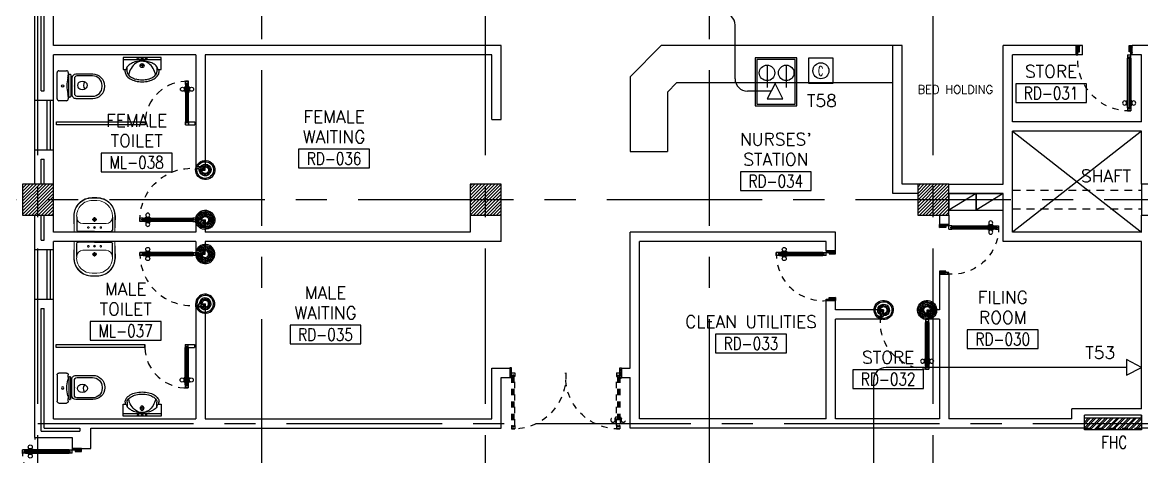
# Model space of a CAD drawing. Extents: x -1.4 to 90.6, y -12.3 to 78.9.
# Drawn here: x 9.9 to 27.9, y 46.93 to 53.9 of the extents above; entities that cross this region are included whole.
import ezdxf
from ezdxf.enums import TextEntityAlignment as Align

# ---------------------------------------------------------------- set-up
doc = ezdxf.new("R2010")
doc.units = 0
doc.header["$MEASUREMENT"] = 0
for name, pattern in [('CENTERX2', [4, 2.5, -0.5, 0.5, -0.5]), ('DASHED', [0.75, 0.5, -0.25]), ('HIDDEN', [0.375, 0.25, -0.125]), ('HIDDEN2', [0.1875, 0.125, -0.0625])]:
    doc.linetypes.add(name, pattern=pattern)
doc.layers.get('0').update_dxf_attribs({"color": 11, "linetype": 'CONTINUOUS'})
for name, color, linetype in [('AXES', 11, 'CENTERX2'), ('COL', 11, 'CONTINUOUS'), ('COUNTER', 11, 'CONTINUOUS'), ('DOOR', 11, 'CONTINUOUS'), ('E-CO', 6, 'CONTINUOUS'), ('E-PANELBX', 11, 'CONTINUOUS'), ('E-SOCKETS', 4, 'CONTINUOUS'), ('E-TEL', 4, 'CONTINUOUS'), ('E-TEXT', 2, 'CONTINUOUS'), ('E-WIRE', 4, 'CONTINUOUS'), ('FHC', 11, 'CONTINUOUS'), ('FIX', 11, 'CONTINUOUS'), ('HAT', 11, 'CONTINUOUS'), ('HIDDEN', 11, 'HIDDEN2'), ('INSUL', 11, 'CONTINUOUS'), ('Locker', 11, 'CONTINUOUS'), ('PART', 11, 'CONTINUOUS'), ('RM-BOX', 11, 'CONTINUOUS'), ('RM-NAME', 11, 'CONTINUOUS'), ('RM-NO', 11, 'CONTINUOUS'), ('SHAFT', 11, 'CONTINUOUS'), ('STR', 11, 'CONTINUOUS'), ('SUNI-FUR', 11, 'CONTINUOUS'), ('WALL', 11, 'CONTINUOUS'), ('WIN', 11, 'CONTINUOUS')]:
    doc.layers.add(name, color=color, linetype=linetype)
doc.styles.add('ROMANC', font='romanc', dxfattribs={"height": 0.1})
doc.styles.add('ROMANS', font='ROMANS.shx', dxfattribs={"width": 0.6})
doc.styles.get("Standard").update_dxf_attribs({"font": 'TXT.shx'})

# ---------------------------------------------------------------- blocks, each defined once
blk = doc.blocks.new('A$C7E3856AC')
at = {"layer": 'DOOR', "color": 0, "linetype": 'HIDDEN', "ltscale": 0.3}
for p, q in [((131, 800), (81, 800)), ((81, 750), (81, 800)), ((131, 800), (131, 750)), ((1581, 800), (1581, 750)), ((1631, 800), (1581, 800)), ((1631, 750), (1631, 800)), ((98, 750), (81, 750)), ((114, 770), (98, 770)), ((98, 770), (98, 750)), ((114, 750), (114, 770)), ((131, 750), (114, 750)), ((1581, 750), (1598, 750)), ((1598, 770), (1614, 770)), ((1598, 750), (1598, 770)), ((1614, 770), (1614, 750)), ((1614, 750), (1631, 750)), ((74, 160), (65, 160)), ((65, 95), (65, 160)), ((81, 173), (74, 173)), ((74, 173), (74, 83)), ((74, 95), (74, 160)), ((131, 173), (138, 173)), ((138, 173), (138, 83)), ((138, 160), (147, 160)), ((138, 95), (138, 160)), ((147, 95), (147, 160)), ((74, 95), (65, 95)), ((81, 83), (74, 83)), ((81, 50), (98, 50)), ((81, 50), (81, 0)), ((81, 0), (131, 0)), ((131, 0), (81, 0)), ((98, 50), (98, 30)), ((98, 30), (114, 30)), ((114, 50), (131, 50)), ((114, 50), (114, 30)), ((131, 83), (138, 83)), ((131, 50), (131, 0)), ((138, 95), (147, 95)), ((1598, 50), (1581, 50)), ((1581, 50), (1581, 0)), ((1631, 0), (1581, 0)), ((1581, 0), (1631, 0)), ((1598, 50), (1598, 30)), ((1614, 30), (1598, 30)), ((1631, 50), (1614, 50)), ((1614, 50), (1614, 30)), ((1631, 50), (1631, 0))]:
    blk.add_line(p, q, dxfattribs=at)
at = {"layer": 'DOOR', "linetype": 'HIDDEN', "ltscale": 0.3}
for p, q in [((81, 750), (81, 50)), ((98, 750), (98, 50)), ((114, 750), (114, 50)), ((131, 50), (131, 750)), ((1581, 50), (1581, 750)), ((1598, 750), (1598, 50)), ((1614, 750), (1614, 50)), ((1631, 750), (1631, 50))]:
    blk.add_line(p, q, dxfattribs=at)
at = {"layer": 'DOOR', "color": 0, "linetype": 'HIDDEN', "ltscale": 0.3}
for centre in [(32, 128), (179, 128)]:
    blk.add_circle(centre, 32.4, dxfattribs=at)
at = {"layer": 'DOOR', "linetype": 'HIDDEN', "ltscale": 0.3}
for centre, start, end in [((106, 752), 268.0938, 3.7249), ((1606, 752), 176.2751, 271.9062)]:
    blk.add_arc(centre, 752, start, end, dxfattribs=at)
blk = doc.blocks.new('A$C5C1537D1')
at = {"layer": 'DOOR', "color": 0, "linetype": 'ByBlock'}
for p, q in [((25, 900), (25, 950)), ((75, 950), (25, 950)), ((25, 950), (75, 950)), ((25, 900), (42, 900)), ((42, 900), (42, 920)), ((42, 920), (58, 920)), ((58, 900), (58, 920)), ((58, 900), (75, 900)), ((75, 900), (75, 950)), ((1525, 900), (1525, 950)), ((1525, 950), (1575, 950)), ((1575, 950), (1525, 950)), ((1542, 900), (1525, 900)), ((1542, 900), (1542, 920)), ((1558, 920), (1542, 920)), ((1558, 900), (1558, 920)), ((1575, 900), (1558, 900)), ((1575, 900), (1575, 950)), ((1509, 855), (1509, 790)), ((1518, 855), (1509, 855)), ((1518, 790), (1509, 790)), ((1518, 778), (1518, 868)), ((1525, 868), (1518, 868)), ((1518, 855), (1518, 790)), ((1525, 778), (1518, 778)), ((1575, 868), (1582, 868)), ((1575, 778), (1582, 778)), ((1582, 778), (1582, 868)), ((1582, 855), (1582, 790)), ((1582, 855), (1591, 855)), ((1582, 790), (1591, 790)), ((1591, 855), (1591, 790)), ((25, 200), (25, 150)), ((42, 200), (25, 200)), ((42, 180), (42, 200)), ((58, 180), (42, 180)), ((58, 200), (58, 180)), ((75, 200), (58, 200)), ((75, 150), (75, 200)), ((1525, 150), (1525, 200)), ((1525, 200), (1542, 200)), ((1542, 200), (1542, 180)), ((1542, 180), (1558, 180)), ((1558, 180), (1558, 200)), ((1558, 200), (1575, 200)), ((1575, 200), (1575, 150)), ((0, 150), (25, 150)), ((0, 0), (0, 150)), ((50, 0), (0, 0)), ((25, 150), (25, 100)), ((75, 150), (25, 150)), ((25, 100), (50, 100)), ((50, 100), (50, 0)), ((1525, 150), (1575, 150)), ((1575, 100), (1550, 100)), ((1550, 100), (1550, 0)), ((1550, 0), (1600, 0)), ((1575, 150), (1575, 100)), ((1600, 150), (1575, 150)), ((1600, 0), (1600, 150))]:
    blk.add_line(p, q, dxfattribs=at)
at = {"layer": 'DOOR', "linetype": 'ByBlock'}
for p, q in [((25, 200), (25, 900)), ((42, 200), (42, 900)), ((58, 200), (58, 900)), ((75, 900), (75, 200)), ((1525, 900), (1525, 200)), ((1542, 200), (1542, 900)), ((1558, 200), (1558, 900)), ((1575, 200), (1575, 900))]:
    blk.add_line(p, q, dxfattribs=at)
at = {"layer": 'DOOR', "color": 9, "linetype": 'ByBlock'}
for p, q in [((50, 0), (0, 114)), ((50, 0), (0, 40)), ((50, 0), (37, 100)), ((1550, 0), (1600, 114)), ((1550, 0), (1563, 100)), ((1550, 0), (1600, 40))]:
    blk.add_line(p, q, dxfattribs=at)
at = {"layer": 'DOOR', "color": 0, "linetype": 'ByBlock'}
for centre in [(1476, 823), (1624, 823)]:
    blk.add_circle(centre, 32.4, dxfattribs=at)
at = {"layer": 'DOOR', "linetype": 'HIDDEN', "ltscale": 0.5}
for centre, start, end in [((50, 199), 356.2751, 91.9062), ((1550, 199), 88.0938, 183.7249)]:
    blk.add_arc(centre, 752, start, end, dxfattribs=at)
at = {"layer": 'DOOR', "color": 9, "linetype": 'ByBlock'}
for centre, radius, start, end in [((50, 0), 154, 103.7142, 108.8947), ((50, 0), 134, 100.72, 111.8402), ((50, 0), 114, 102.6226, 115.9162), ((50, 0), 94.4, 90, 121.9818), ((50, 0), 74.4, 90, 132.2236), ((50, 0), 54.4, 90, 156.7926), ((50, 0), 34.4, 90, 180), ((50, 0), 14.4, 90, 180), ((1550, 0), 94.4, 58.0182, 90), ((1550, 0), 74.4, 47.7764, 90), ((1550, 0), 54.4, 23.2074, 90), ((1550, 0), 34.4, 0, 90), ((1550, 0), 14.4, 0, 90), ((1550, 0), 134, 68.1598, 79.28), ((1550, 0), 114, 64.0838, 77.3774), ((1550, 0), 154, 71.1053, 76.2858)]:
    blk.add_arc(centre, radius, start, end, dxfattribs=at)
at = {"layer": 'WALL', "linetype": 'ByBlock'}
for p, q in [((0, 150), (0, 0)), ((1600, 150), (1600, 0))]:
    blk.add_line(p, q, dxfattribs=at)
blk = doc.blocks.new('*X107')
at = {"color": 0}
for p, q in [((24139, 55110), (24630, 55601)), ((24139, 55164), (24577, 55601)), ((24139, 55217), (24524, 55601)), ((24139, 55270), (24471, 55601)), ((24139, 55323), (24418, 55601)), ((24139, 55376), (24365, 55601)), ((24139, 55429), (24312, 55601)), ((24139, 55482), (24258, 55601)), ((24139, 55535), (24205, 55601)), ((24139, 55588), (24152, 55601)), ((24183, 55101), (24639, 55557)), ((24236, 55101), (24639, 55504)), ((24289, 55101), (24639, 55451)), ((24342, 55101), (24639, 55398)), ((24395, 55101), (24639, 55345)), ((24448, 55101), (24639, 55292)), ((24501, 55101), (24639, 55239)), ((24554, 55101), (24639, 55186)), ((24607, 55101), (24639, 55133))]:
    blk.add_line(p, q, dxfattribs=at)
blk = doc.blocks.new('COL50')
at = {"layer": 'COL'}
blk.add_lwpolyline([(-250, 250), (-250, -250), (250, -250), (250, 250)], close=True, dxfattribs=at)
blk = doc.blocks.new('*X106')
at = {"color": 0}
for p, q in [((31339, 55151), (31789, 55601)), ((31339, 55204), (31736, 55601)), ((31339, 55257), (31683, 55601)), ((31339, 55310), (31630, 55601)), ((31339, 55363), (31577, 55601)), ((31339, 55416), (31524, 55601)), ((31339, 55469), (31471, 55601)), ((31339, 55522), (31418, 55601)), ((31339, 55575), (31365, 55601)), ((31342, 55101), (31839, 55598)), ((31395, 55101), (31839, 55545)), ((31448, 55101), (31839, 55492)), ((31501, 55101), (31839, 55439)), ((31554, 55101), (31839, 55386)), ((31607, 55101), (31839, 55333)), ((31660, 55101), (31839, 55280)), ((31713, 55101), (31839, 55227)), ((31766, 55101), (31839, 55174)), ((31820, 55101), (31839, 55121))]:
    blk.add_line(p, q, dxfattribs=at)
blk = doc.blocks.new('RM1')
at = {"layer": 'RM-BOX'}
blk.add_lwpolyline([(570, -200), (-570, -200), (-570, -500), (570, -500)], close=True, dxfattribs=at)
at = {"layer": 'RM-NAME', "style": 'ROMANS'}
for tag, p in [('ROOMNAME1', (0, 324)), ('ROOMNAME2', (0, 0))]:
    blk.add_attdef(tag, text='', height=200, dxfattribs=at).set_placement(p, align=Align.MIDDLE)
at = {"layer": 'RM-NO', "style": 'ROMANS', "width": 0.8}
blk.add_attdef('ROOMNO', text='', height=200, dxfattribs=at).set_placement((0, -350), align=Align.MIDDLE)
blk = doc.blocks.new('*X132')
at = {"color": 0}
for p, q in [((39290, 55942), (39763, 56416)), ((39290, 55995), (39710, 56416)), ((39290, 56048), (39657, 56416)), ((39290, 56101), (39604, 56416)), ((39290, 56154), (39551, 56416)), ((39290, 56207), (39498, 56416)), ((39290, 56260), (39445, 56416)), ((39290, 56313), (39392, 56416)), ((39290, 56366), (39339, 56416)), ((39316, 55916), (39790, 56389)), ((39369, 55916), (39790, 56336)), ((39422, 55916), (39790, 56283)), ((39475, 55916), (39790, 56230)), ((39528, 55916), (39790, 56177)), ((39581, 55916), (39790, 56124)), ((39634, 55916), (39790, 56071)), ((39687, 55916), (39790, 56018)), ((39741, 55916), (39790, 55965))]:
    blk.add_line(p, q, dxfattribs=at)
blk = doc.blocks.new('DOOR90')
at = {"layer": 'DOOR', "color": 7, "linetype": 'ByBlock'}
for p, q in [((-150, 0), (0, 0)), ((-150, 0), (-150, -25)), ((0, -50), (-114, 0)), ((0, -50), (-40, 0)), ((0, -50), (0, 0)), ((-1000, -25), (-1050, -25)), ((-1050, -75), (-1050, -25)), ((-1050, -25), (-1050, -75)), ((-1000, -75), (-1050, -75)), ((-1000, -42), (-1020, -42)), ((-1020, -42), (-1020, -58)), ((-1000, -58), (-1020, -58)), ((-1000, -25), (-1000, -42)), ((-1000, -58), (-1000, -75)), ((-878, -18), (-968, -18)), ((-968, -25), (-968, -18)), ((-968, -75), (-968, -82)), ((-878, -82), (-968, -82)), ((-955, -9), (-890, -9)), ((-955, -18), (-955, -9)), ((-955, -18), (-890, -18)), ((-955, -82), (-890, -82)), ((-955, -82), (-955, -91)), ((-955, -91), (-890, -91)), ((-890, -18), (-890, -9)), ((-890, -82), (-890, -91)), ((-878, -25), (-878, -18)), ((-878, -75), (-878, -82)), ((-200, -25), (-150, -25)), ((-200, -42), (-200, -25)), ((-180, -42), (-200, -42)), ((-200, -58), (-180, -58)), ((-200, -75), (-200, -58)), ((-150, -75), (-200, -75)), ((-180, -58), (-180, -42)), ((-150, -25), (-100, -25)), ((-150, -75), (-150, -25)), ((-100, -25), (-100, -50)), ((0, -50), (-100, -37)), ((-100, -50), (0, -50)), ((-150, -875), (-100, -875)), ((-150, -900), (-150, -875)), ((0, -850), (-114, -900)), ((-100, -875), (-100, -850)), ((0, -850), (-100, -863)), ((-100, -850), (0, -850)), ((0, -850), (-40, -900)), ((0, -850), (0, -900)), ((-150, -900), (0, -900)), ((0, -900), (-150, -900))]:
    blk.add_line(p, q, dxfattribs=at)
at = {"layer": 'DOOR', "linetype": 'ByBlock'}
for p, q in [((-200, -25), (-1000, -25)), ((-200, -42), (-1000, -42)), ((-200, -58), (-1000, -58)), ((-1000, -75), (-200, -75))]:
    blk.add_line(p, q, dxfattribs=at)
at = {"layer": 'DOOR', "color": 7, "linetype": 'ByBlock'}
for centre in [(-923, 24), (-923, -124)]:
    blk.add_circle(centre, 32.4, dxfattribs=at)
for centre, radius, start, end in [((0, -50), 154, 161.1053, 166.2858), ((0, -50), 94.4, 148.0182, 180), ((0, -50), 134, 158.1598, 169.28), ((0, -50), 114, 154.0838, 167.3774), ((0, -50), 74.4, 137.7764, 180), ((0, -50), 54.4, 113.2074, 180), ((0, -50), 34.4, 90, 180), ((0, -50), 14.4, 90, 180), ((0, -850), 154, 193.7142, 198.8947), ((0, -850), 134, 190.72, 201.8402), ((0, -850), 94.4, 180, 211.9818), ((0, -850), 74.4, 180, 222.2236), ((0, -850), 54.4, 180, 246.7926), ((0, -850), 34.4, 180, 270), ((0, -850), 14.4, 180, 270)]:
    blk.add_arc(centre, radius, start, end, dxfattribs=at)
at = {"layer": 'DOOR', "linetype": 'HIDDEN', "ltscale": 0.5}
blk.add_arc((-222, -50), 828, 178.2701, 275.003, dxfattribs=at)
blk = doc.blocks.new('A$C09EF76E8')
at = {"layer": 'DOOR', "color": 0, "linetype": 'ByBlock'}
for p, q in [((777, 950), (727, 950)), ((727, 950), (777, 950)), ((727, 900), (727, 950)), ((760, 920), (744, 920)), ((744, 900), (744, 920)), ((760, 900), (760, 920)), ((777, 900), (777, 950)), ((719, 855), (710, 855)), ((710, 855), (710, 790)), ((719, 790), (710, 790)), ((727, 868), (719, 868)), ((719, 778), (719, 868)), ((719, 855), (719, 790)), ((727, 778), (719, 778)), ((744, 900), (727, 900)), ((777, 900), (760, 900)), ((777, 868), (784, 868)), ((777, 778), (784, 778)), ((784, 778), (784, 868)), ((784, 855), (793, 855)), ((784, 855), (784, 790)), ((784, 790), (793, 790)), ((793, 855), (793, 790)), ((727, 150), (727, 200)), ((727, 200), (744, 200)), ((744, 200), (744, 180)), ((760, 180), (760, 200)), ((760, 200), (777, 200)), ((777, 200), (777, 150)), ((2, 0), (2, 150)), ((2, 150), (27, 150)), ((2, 150), (2, 0)), ((27, 150), (27, 100)), ((27, 100), (52, 100)), ((52, 100), (52, 0)), ((727, 150), (777, 150)), ((744, 180), (760, 180)), ((777, 100), (752, 100)), ((752, 100), (752, 0)), ((777, 150), (777, 100)), ((802, 150), (777, 150)), ((802, 150), (802, 0)), ((52, 0), (2, 0)), ((752, 0), (802, 0))]:
    blk.add_line(p, q, dxfattribs=at)
at = {"layer": 'DOOR', "linetype": 'ByBlock'}
for p, q in [((727, 900), (727, 200)), ((744, 200), (744, 900)), ((760, 200), (760, 900)), ((777, 200), (777, 900)), ((802, 0), (802, 150))]:
    blk.add_line(p, q, dxfattribs=at)
at = {"layer": 'DOOR', "color": 9, "linetype": 'ByBlock'}
for p, q in [((52, 0), (2, 114)), ((52, 0), (2, 40)), ((52, 0), (38, 100)), ((752, 0), (802, 114)), ((752, 0), (765, 100)), ((752, 0), (802, 40))]:
    blk.add_line(p, q, dxfattribs=at)
at = {"layer": 'DOOR', "color": 0, "linetype": 'ByBlock'}
for centre in [(678, 823), (825, 823)]:
    blk.add_circle(centre, 32.4, dxfattribs=at)
at = {"layer": 'DOOR', "linetype": 'HIDDEN', "ltscale": 0.5}
blk.add_arc((752, 199), 752, 88.0938, 183.7249, dxfattribs=at)
at = {"layer": 'DOOR', "color": 9, "linetype": 'ByBlock'}
for centre, radius, start, end in [((52, 0), 154, 103.7142, 108.8947), ((52, 0), 134, 100.72, 111.8402), ((52, 0), 94.4, 90, 121.9818), ((52, 0), 74.4, 90, 132.2236), ((52, 0), 54.4, 90, 156.7926), ((52, 0), 34.4, 90, 180), ((52, 0), 14.4, 90, 180), ((752, 0), 94.4, 58.0182, 90), ((752, 0), 74.4, 47.7764, 90), ((752, 0), 54.4, 23.2074, 90), ((752, 0), 34.4, 0, 90), ((752, 0), 14.4, 0, 90), ((752, 0), 134, 68.1598, 79.28), ((752, 0), 114, 64.0838, 77.3774), ((752, 0), 154, 71.1053, 76.2858)]:
    blk.add_arc(centre, radius, start, end, dxfattribs=at)
blk = doc.blocks.new('2')
at = {"layer": 'SUNI-FUR', "linetype": 'Continuous'}
for p, q in [((0.016, 0.724), (-0.003, 0.724)), ((0.014, 0.765), (0.004, 0.765)), ((-0.185, 0.576), (-0.185, 0.3)), ((-0.159, 0.57), (-0.159, 0.32)), ((0.168, 0.32), (0.168, 0.57)), ((0.203, 0.3), (0.203, 0.576)), ((-0.065, 0.438), (-0.07, 0.406)), ((-0.07, 0.406), (-0.065, 0.375)), ((-0.005, 0.487), (-0.029, 0.481)), ((0.019, 0.481), (-0.005, 0.487)), ((0.06, 0.406), (0.055, 0.438)), ((0.057, 0.377), (0.06, 0.406)), ((-0.186, 0.199), (-0.186, 0.208)), ((-0.176, 0.218), (0.172, 0.218)), ((0.172, 0.189), (-0.176, 0.189)), ((-0.122, 0.237), (0.009, 0.237)), ((-0.113, 0.279), (0.008, 0.279)), ((-0.029, 0.331), (-0.005, 0.326)), ((-0.005, 0.326), (0.019, 0.331)), ((0.001, 0.279), (0.123, 0.279)), ((0.008, 0.279), (0.001, 0.279)), ((0.009, 0.237), (0.14, 0.237)), ((0.182, 0.208), (0.182, 0.199)), ((-0.241, 0.03), (-0.241, 0.15)), ((-0.211, 0.18), (-0.17, 0.18)), ((0.211, 0), (-0.211, 0)), ((0.174, 0.18), (0.211, 0.18)), ((0.174, 0.18), (0.174, 0.18)), ((0.241, 0.15), (0.241, 0.03))]:
    blk.add_line(p, q, dxfattribs=at)
blk.add_circle((0.002, 0.087), 0.0184, dxfattribs=at)
for centre, radius, start, end in [((0.004, 0.576), 0.189, 90, 180), ((-0.005, 0.57), 0.154, 90, 180), ((0.014, 0.576), 0.189, 0, 90), ((0.014, 0.57), 0.154, 0, 90), ((0.013, 0.412), 0.082, 141.0758, 161.504), ((0.013, 0.401), 0.082, 198.496, 218.9242), ((-0.007, 0.537), 0.112, 239.4234, 302.9162), ((0.002, 0.421), 0.0682, 117.1532, 141.0758), ((-0.012, 0.421), 0.0682, 38.9242, 62.8468), ((-0.023, 0.412), 0.082, 18.496, 38.9242), ((-0.029, 0.406), 0.0901, 321.0758, 341.504), ((-0.176, 0.208), 0.01, 90, 180), ((-0.176, 0.199), 0.01, 180, 270), ((-0.122, 0.3), 0.063, 180, 270), ((-0.116, 0.322), 0.0432, 183.5129, 273.5129), ((0.002, 0.392), 0.0682, 218.9242, 242.8468), ((-0.012, 0.392), 0.0682, 297.1532, 321.0758), ((0.125, 0.322), 0.0432, 266.4871, 356.4871), ((0.14, 0.3), 0.063, 270, 0), ((0.172, 0.208), 0.01, 0, 90), ((0.172, 0.199), 0.01, 270, 0), ((-0.211, 0.15), 0.03, 90, 180), ((-0.211, 0.03), 0.03, 180, 270), ((-0.201, -0.252), 0.433, 79.7535, 85.8109), ((0.075, 1.126), 0.973, 258.1938, 265.7347), ((-0.07, 1.126), 0.973, 274.2653, 281.8062), ((0.206, -0.252), 0.433, 94.1891, 100.2465), ((0.211, 0.15), 0.03, 0, 90), ((0.211, 0.03), 0.03, 270, 0)]:
    blk.add_arc(centre, radius, start, end, dxfattribs=at)
blk = doc.blocks.new('3')
at = {"layer": 'SUNI-FUR', "linetype": 'Continuous'}
for p, q in [((-0.304, 0), (-0.304, -0.192)), ((0.304, 0), (-0.304, 0)), ((0.304, -0.192), (0.304, 0)), ((0.304, -0.039), (-0.304, -0.039)), ((-0.254, -0.192), (-0.239, -0.15)), ((-0.239, -0.228), (-0.239, -0.15)), ((0.032, -0.13), (-0.032, -0.13)), ((0.016, -0.021), (-0.015, -0.021)), ((0, -0.005), (0, -0.037)), ((0, -0.098), (0, -0.162)), ((0.239, -0.15), (0.254, -0.192)), ((0.239, -0.15), (0.239, -0.228)), ((-0.304, -0.192), (-0.254, -0.192)), ((-0.271, -0.228), (-0.271, -0.192)), ((0.254, -0.192), (0.304, -0.192)), ((0.271, -0.192), (0.271, -0.228))]:
    blk.add_line(p, q, dxfattribs=at)
for centre, radius in [((-0.065, -0.021), 0.0124), ((0, -0.13), 0.0325), ((0, -0.021), 0.0155), ((0.065, -0.021), 0.0124)]:
    blk.add_circle(centre, radius, dxfattribs=at)
for centre, radius, start, end in [((-0.085, -0.267), 0.193, 117.0377, 142.6695), ((0.104, -0.343), 0.328, 144.0392, 163.2739), ((-0.028, -0.365), 0.307, 103.0865, 118.1878), ((0.054, -0.312), 0.27, 118.7422, 143.0578), ((-0.008, -0.528), 0.47, 89.0532, 100.9895), ((-0.012, -0.189), 0.13, 84.8536, 119.4454), ((0, -0.527), 0.469, 78.0637, 90), ((0.003, -0.228), 0.168, 61.4441, 91.1678), ((-0.04, -0.297), 0.25, 35.9608, 60.2764), ((0.034, -0.367), 0.306, 62.9623, 78.0637), ((-0.104, -0.343), 0.328, 16.7261, 35.9608), ((0.085, -0.267), 0.193, 37.3305, 62.9623), ((-0.191, -0.235), 0.0807, 174.5539, 214.673), ((-0.083, -0.16), 0.212, 214.673, 239.0867), ((-0.187, -0.234), 0.0525, 173.0893, 213.2084), ((-0.083, -0.16), 0.18, 214.673, 239.0867), ((0.204, -0.373), 0.433, 163.2739, 167.375), ((-0.035, -0.081), 0.305, 239.0867, 256.0699), ((-0.035, -0.081), 0.272, 239.0867, 256.0699), ((0, 0.062), 0.419, 256.0699, 270), ((0, 0.062), 0.419, 270, 283.9301), ((0.035, -0.081), 0.272, 283.9301, 300.9133), ((0.035, -0.081), 0.305, 283.9301, 300.9133), ((0.089, -0.171), 0.167, 300.9133, 325.327), ((0.089, -0.171), 0.2, 300.9133, 325.327), ((-0.204, -0.373), 0.433, 12.7359, 16.7261), ((0.171, -0.228), 0.068, 325.327, 0), ((0.171, -0.228), 0.101, 325.327, 0), ((0, 0.062), 0.452, 256.0699, 270), ((0, 0.062), 0.452, 270, 283.9301)]:
    blk.add_arc(centre, radius, start, end, dxfattribs=at)
blk = doc.blocks.new('LAV-003')
at = {"layer": 'FIX', "linetype": 'ByBlock'}
blk.add_line((-328, -25), (328, -25), dxfattribs=at)
at = {"layer": 'FIX', "linetype": 'Continuous', "lineweight": 20}
for p, q in [((-328, -285), (-328, -25)), ((0, -165), (-187, -165)), ((0, -165), (187, -165)), ((328, -285), (328, -25)), ((-288, -285), (-288, -265)), ((287, -285), (287, -265)), ((0, -535), (-38, -535)), ((0, -535), (38, -535)), ((0, -575), (-38, -575)), ((0, -575), (38, -575))]:
    blk.add_line(p, q, dxfattribs=at)
at = {"layer": 'FIX', "linetype": 'ByBlock', "ltscale": 0.3}
for p, q in [((-288, -265), (-288, -60)), ((0, -35), (-262, -35)), ((0, -35), (262, -35)), ((287, -265), (287, -60))]:
    blk.add_line(p, q, dxfattribs=at)
at = {"layer": 'FIX', "lineweight": 20}
for p, q in [((-16, -101), (15, -101)), ((0, -85), (0, -116))]:
    blk.add_line(p, q, dxfattribs=at)
at = {"layer": 'FIX', "linetype": 'DASHED', "lineweight": 20, "ltscale": 0.04}
for p, q in [((-36, -230), (37, -230)), ((0, -194), (0, -266))]:
    blk.add_line(p, q, dxfattribs=at)
at = {"layer": 'FIX', "linetype": 'Continuous', "lineweight": 20}
blk.add_lwpolyline([(295, -25), (0, -25), (-328, -25), (-334, -285, 0.414214), (-38, -582), (0, -582), (38, -582, 0.414214), (334, -285), (328, -25), (0, -25)], format="xyb", dxfattribs=at)
at = {"layer": 'FIX', "linetype": 'HIDDEN', "lineweight": 20, "ltscale": 0.05}
for centre in [(-100, -101), (100, -101)]:
    blk.add_circle(centre, 12.4, dxfattribs=at)
at = {"layer": 'FIX', "lineweight": 20}
for centre, radius in [((0, -101), 15.5), ((0, -230), 29.5), ((0, -230), 22.5)]:
    blk.add_circle(centre, radius, dxfattribs=at)
at = {"layer": 'FIX', "linetype": 'ByBlock', "ltscale": 0.3}
for centre, start, end in [((-262, -60), 90, 180), ((262, -60), 0, 90)]:
    blk.add_arc(centre, 25, start, end, dxfattribs=at)
at = {"layer": 'FIX', "linetype": 'Continuous', "lineweight": 20}
for centre, radius, start, end in [((-187, -265), 100, 90, 180), ((187, -265), 100, 0, 90), ((-38, -285), 290, 180, 270), ((-38, -285), 250, 180, 270), ((38, -285), 290, 270, 0), ((38, -285), 250, 270, 0)]:
    blk.add_arc(centre, radius, start, end, dxfattribs=at)

msp = doc.modelspace()

# ---------------------------------------------------------------- hatches: boundary and pattern name
at = {"layer": 'FHC', "linetype": 'ByBlock', "ltscale": 0.3}
h = msp.add_hatch(dxfattribs=at)
h.set_pattern_fill('ANSI32', color=11, scale=175, style=0)
h.set_pattern_definition([(44.999998, (-205.21475, 16.305526), (-0.046403885, 0.046403882), []), (44.999998, (-205.18381, 16.305526), (-0.046403885, 0.046403882), [])])
h.paths.add_polyline_path([(27.9014, 47.3565), (27.9014, 47.5465), (26.9814, 47.5465), (26.9814, 47.3565)])
h.paths.add_polyline_path([(26.7688, 46.9354), (26.7688, 47.3562), (27.0313, 47.3562), (27.0313, 46.9354)], flags=9)

# ---------------------------------------------------------------- linework, layer by layer
at = {"layer": 'AXES'}
for p, q in [((10.1514, -0.2278), (10.1514, 78.2497)), ((17.3514, -0.2278), (17.3514, 78.2497)), ((24.5514, -0.2278), (24.5514, 78.2497)), ((13.7514, 6.6365), (13.7514, 65.4565)), ((20.9514, 6.6365), (20.9514, 65.4565)), ((-0.7, 51.0565), (68.3914, 51.0565)), ((10.1514, 47.4565), (68.3914, 47.4565))]:
    msp.add_line(p, q, dxfattribs=at)
at = {"layer": 'COUNTER'}
for p, q in [((20.1754, 53.5315), (19.6754, 53.0315)), ((23.9014, 53.5315), (20.1754, 53.5315)), ((19.6754, 53.0315), (19.6754, 51.8315)), ((20.4239, 52.9315), (20.2754, 52.783)), ((23.9014, 52.9315), (20.4239, 52.9315)), ((20.2754, 52.783), (20.2754, 51.8315)), ((19.6754, 51.8315), (20.2754, 51.8315))]:
    msp.add_line(p, q, dxfattribs=at)
at = {"layer": 'DOOR', "linetype": 'ByBlock'}
for p, q in [((12.5242, 52.9074), (12.5242, 52.9574)), ((12.5242, 52.9574), (12.5742, 52.9574)), ((12.5742, 52.9574), (12.5242, 52.9574)), ((12.5412, 52.9074), (12.5412, 52.9274)), ((12.5572, 52.9274), (12.5412, 52.9274)), ((12.5572, 52.9074), (12.5572, 52.9274)), ((12.5742, 52.9074), (12.5742, 52.9574)), ((12.508, 52.8624), (12.508, 52.7976)), ((12.517, 52.8624), (12.508, 52.8624)), ((12.517, 52.7976), (12.508, 52.7976)), ((12.517, 52.785), (12.517, 52.875)), ((12.5242, 52.875), (12.517, 52.875)), ((12.517, 52.8624), (12.517, 52.7976)), ((12.5242, 52.785), (12.517, 52.785)), ((12.5242, 52.9074), (12.5242, 52.3074)), ((12.5412, 52.9074), (12.5242, 52.9074)), ((12.5412, 52.3074), (12.5412, 52.9074)), ((12.5572, 52.3074), (12.5572, 52.9074)), ((12.5742, 52.9074), (12.5572, 52.9074)), ((12.5742, 52.3074), (12.5742, 52.9074)), ((12.5742, 52.875), (12.5814, 52.875)), ((12.5742, 52.785), (12.5814, 52.785)), ((12.5814, 52.785), (12.5814, 52.875)), ((12.5814, 52.8624), (12.5814, 52.7976)), ((12.5814, 52.8624), (12.5904, 52.8624)), ((12.5814, 52.7976), (12.5904, 52.7976)), ((12.5904, 52.8624), (12.5904, 52.7976)), ((12.5242, 52.2574), (12.5242, 52.3074)), ((12.5242, 52.3074), (12.5412, 52.3074)), ((12.5242, 52.2574), (12.5742, 52.2574)), ((12.5412, 52.3074), (12.5412, 52.2874)), ((12.5412, 52.2874), (12.5572, 52.2874)), ((12.5572, 52.2874), (12.5572, 52.3074)), ((12.5572, 52.3074), (12.5742, 52.3074)), ((12.5187, 48.7292), (12.5187, 48.6792)), ((12.5187, 48.7292), (12.5687, 48.7292)), ((12.5187, 48.0792), (12.5187, 48.6792)), ((12.5187, 48.6792), (12.5357, 48.6792)), ((12.5357, 48.6792), (12.5357, 48.6992)), ((12.5357, 48.6992), (12.5517, 48.6992)), ((12.5357, 48.6792), (12.5357, 48.0792)), ((12.5517, 48.6992), (12.5517, 48.6792)), ((12.5517, 48.6792), (12.5517, 48.0792)), ((12.5517, 48.6792), (12.5687, 48.6792)), ((12.5687, 48.6792), (12.5687, 48.0792)), ((12.5025, 48.1242), (12.5025, 48.189)), ((12.5115, 48.189), (12.5025, 48.189)), ((12.5115, 48.1242), (12.5025, 48.1242)), ((12.5115, 48.2016), (12.5115, 48.1116)), ((12.5187, 48.2016), (12.5115, 48.2016)), ((12.5115, 48.1242), (12.5115, 48.189)), ((12.5187, 48.1116), (12.5115, 48.1116)), ((12.5187, 48.0792), (12.5187, 48.0292)), ((12.5357, 48.0792), (12.5187, 48.0792)), ((12.5357, 48.0792), (12.5357, 48.0592)), ((12.5517, 48.0792), (12.5517, 48.0592)), ((12.5687, 48.0792), (12.5517, 48.0792)), ((12.5687, 48.2016), (12.5759, 48.2016)), ((12.5687, 48.1116), (12.5759, 48.1116)), ((12.5687, 48.0792), (12.5687, 48.0292)), ((12.5759, 48.2016), (12.5759, 48.1116)), ((12.5759, 48.1242), (12.5759, 48.189)), ((12.5759, 48.189), (12.5849, 48.189)), ((12.5759, 48.1242), (12.5849, 48.1242)), ((12.5849, 48.1242), (12.5849, 48.189)), ((12.5187, 48.0292), (12.5687, 48.0292)), ((12.5687, 48.0292), (12.5187, 48.0292)), ((12.5517, 48.0592), (12.5357, 48.0592))]:
    msp.add_line(p, q, dxfattribs=at)
at = {"layer": 'DOOR', "color": 0, "linetype": 'ByBlock'}
for p, q in [((12.5742, 52.3074), (12.5742, 52.2574)), ((12.5687, 48.6792), (12.5687, 48.7292)), ((17.7671, 48.3543), (17.7389, 48.3543)), ((17.7389, 48.3543), (17.7389, 48.1855)), ((17.7671, 48.1855), (17.7671, 48.3543)), ((19.4546, 48.2699), (19.5108, 48.2699)), ((19.5108, 48.1855), (19.5108, 48.3543)), ((19.5108, 48.3543), (19.5389, 48.3543)), ((19.5108, 48.2136), (19.5108, 48.2699)), ((19.5389, 48.3543), (19.5389, 48.1855)), ((19.5389, 48.1855), (19.5108, 48.1855))]:
    msp.add_line(p, q, dxfattribs=at)
at = {"layer": 'DOOR', "color": 9, "linetype": 'ByBlock'}
for p, q in [((17.7671, 48.3317), (17.7389, 48.3091)), ((19.5108, 48.3317), (19.5389, 48.3091)), ((19.5108, 48.2903), (19.5389, 48.2263))]:
    msp.add_line(p, q, dxfattribs=at)
at = {"layer": 'DOOR', "linetype": 'ByBlock'}
for centre in [(12.4757, 52.83), (12.6231, 52.83), (12.4702, 48.1566), (12.6173, 48.1566)]:
    msp.add_circle(centre, 0.0324, dxfattribs=at)
at = {"layer": 'DOOR', "linetype": 'HIDDEN', "ltscale": 0.5}
for centre, start, end in [((12.5492, 52.2824), 87.8789, 177.8789), ((12.5437, 48.7042), 182.1211, 272.1211)]:
    msp.add_arc(centre, 0.6755, start, end, dxfattribs=at)
at = {"layer": 'DOOR', "color": 9, "linetype": 'ByBlock'}
for centre, radius, start, end in [((17.7952, 48.3543), 0.0612, 203.20738, 242.64242), ((19.4827, 48.3543), 0.0612, 297.35758, 336.79262), ((19.4827, 48.3543), 0.0837, 289.63413, 312.22357), ((19.4827, 48.3543), 0.1062, 285.35656, 301.98181), ((17.7952, 48.1855), 0.0387, 136.61069, 180), ((19.4827, 48.3543), 0.1287, 282.62257, 295.91616), ((19.4827, 48.3543), 0.1512, 280.71998, 291.84015), ((19.4827, 48.1855), 0.0387, 0, 43.38931), ((19.4827, 48.3543), 0.1737, 283.71423, 288.89471)]:
    msp.add_arc(centre, radius, start, end, dxfattribs=at)
at = {"layer": 'E-CO', "color": 4}
msp.add_lwpolyline([(22.9435, 53.3286), (22.5435, 53.3286), (22.5435, 52.9286), (22.9435, 52.9286)], close=True, dxfattribs=at)
at = {"layer": 'E-PANELBX'}
for p, q in [((25.2389, 51.1565), (24.8014, 50.8887)), ((25.6764, 51.1565), (25.2389, 50.8887))]:
    msp.add_line(p, q, dxfattribs=at)
for points in [[(24.8014, 50.8887), (25.2389, 50.8887), (25.2389, 51.1565), (24.8014, 51.1565)], [(25.2389, 50.8887), (25.6764, 50.8887), (25.6764, 51.1565), (25.2389, 51.1565)]]:
    msp.add_lwpolyline(points, close=True, dxfattribs=at)
at = {"layer": 'E-SOCKETS'}
for p, q in [((22.3563, 53.3334), (21.689, 53.3334)), ((21.689, 53.3334), (21.689, 52.5638)), ((22.3563, 52.5638), (22.3563, 53.3334)), ((21.8775, 53.2181), (21.8775, 52.8598)), ((22.1852, 53.2181), (22.1852, 52.8598)), ((22.1852, 53.2181), (22.1852, 52.8598)), ((21.689, 52.5638), (22.3563, 52.5638))]:
    msp.add_line(p, q, dxfattribs=at)
at = {"layer": 'E-SOCKETS', "color": 8}
for p, q in [((22.3313, 53.3084), (21.714, 53.3084)), ((21.714, 53.3084), (21.714, 52.5888)), ((22.3313, 52.5888), (22.3313, 53.3084)), ((21.714, 52.5888), (22.3313, 52.5888))]:
    msp.add_line(p, q, dxfattribs=at)
at = {"layer": 'E-SOCKETS'}
msp.add_lwpolyline([(21.8805, 52.6778), (22.133, 52.6778), (22.0067, 52.9199), (22.0067, 52.9199)], close=True, dxfattribs=at)
for centre in [(21.8775, 53.0931), (22.1852, 53.0931)]:
    msp.add_circle(centre, 0.125, dxfattribs=at)
at = {"layer": 'E-TEL', "color": 4}
for p, q in [((27.6593, 48.484), (27.6593, 48.2315)), ((27.9014, 48.3577), (27.6593, 48.484)), ((27.6593, 48.2315), (27.9014, 48.3577)), ((27.9014, 48.3577), (27.9014, 48.3577))]:
    msp.add_line(p, q, dxfattribs=at)
at = {"layer": 'E-WIRE', "color": 4}
for p, q in [((21.3627, 52.9988), (21.3627, 53.8602)), ((21.9436, 52.7988), (21.5627, 52.7988)), ((27.6593, 48.3577), (23.7923, 48.3577)), ((23.5923, 35.5739), (23.5923, 48.1577))]:
    msp.add_line(p, q, dxfattribs=at)
at = {"layer": 'E-WIRE'}
msp.add_circle((22.7435, 53.1272), 0.128, dxfattribs=at)
at = {"layer": 'E-WIRE', "color": 4}
for centre, start, end in [((21.1627, 53.8602), 0, 90), ((21.5627, 52.9988), 180, 270), ((23.7923, 48.1577), 90, 180)]:
    msp.add_arc(centre, 0.2, start, end, dxfattribs=at)
at = {"layer": 'FHC', "linetype": 'ByBlock', "ltscale": 0.3}
for p, q in [((26.9814, 47.5465), (27.9014, 47.5465)), ((26.9814, 47.3565), (26.9814, 47.5465)), ((27.9014, 47.5465), (27.9014, 47.3565)), ((27.9014, 47.3565), (26.9814, 47.3565))]:
    msp.add_line(p, q, dxfattribs=at)
at = {"layer": 'HIDDEN', "color": 251}
for p, q in [((25.8264, 51.2065), (27.9014, 51.2065)), ((25.8264, 50.9065), (27.9014, 50.9065))]:
    msp.add_line(p, q, dxfattribs=at)
at = {"layer": 'INSUL'}
for p, q in [((10.2014, 52.8065), (10.2014, 54.1065)), ((10.2514, 52.8065), (10.2514, 54.1065)), ((10.2014, 52.8065), (10.2514, 52.8065)), ((10.2014, 51.3065), (10.2014, 51.7065)), ((10.2014, 51.7065), (10.2514, 51.7065)), ((10.2514, 51.3065), (10.2514, 51.7065)), ((10.2014, 50.4065), (10.2014, 50.8065)), ((10.2514, 50.4065), (10.2514, 50.8065)), ((10.2014, 50.4065), (10.2514, 50.4065)), ((10.2014, 47.3315), (10.2014, 49.3065)), ((10.2014, 49.3065), (10.2514, 49.3065)), ((10.2514, 47.3815), (10.2514, 49.3065)), ((10.2514, 47.3815), (10.8264, 47.3815)), ((10.8264, 47.3815), (10.8264, 47.3315)), ((10.2014, 47.3315), (10.8264, 47.3315))]:
    msp.add_line(p, q, dxfattribs=at)
at = {"layer": 'Locker'}
for p, q in [((25.8264, 52.1565), (27.9014, 50.5315)), ((27.9014, 52.1565), (25.8264, 50.5315))]:
    msp.add_line(p, q, dxfattribs=at)
at = {"layer": 'PART'}
for p, q in [((11.8742, 52.3074), (11.8742, 52.2574)), ((12.5742, 52.3074), (12.6724, 52.3074)), ((12.5742, 52.2574), (12.6724, 52.2574)), ((12.6724, 52.3074), (12.6724, 52.2574)), ((11.8687, 48.6792), (11.8687, 48.7292)), ((12.5687, 48.7292), (12.667, 48.7292)), ((12.5687, 48.6792), (12.667, 48.6792)), ((12.667, 48.7292), (12.667, 48.6792))]:
    msp.add_line(p, q, dxfattribs=at)
for points in [[(11.8742, 52.3074), (11.8742, 52.2574), (10.4516, 52.2574), (10.4516, 52.3074)], [(11.8687, 48.7292), (11.8687, 48.6792), (10.4436, 48.6792), (10.4436, 48.7292)]]:
    msp.add_lwpolyline(points, close=True, dxfattribs=at)
at = {"layer": 'STR'}
msp.add_line((10.1014, 47.2315), (10.1014, 47.2015), dxfattribs=at)
at = {"layer": 'WALL'}
for p, q in [((10.1014, 52.6565), (10.1014, 54.2565)), ((10.4014, 53.5315), (10.4014, 54.2565)), ((17.6014, 53.5315), (10.4014, 53.5315)), ((17.6014, 52.344), (17.6014, 53.5315)), ((23.9014, 51.1565), (23.9014, 53.5315)), ((24.0514, 53.5315), (23.9014, 53.5315)), ((24.0514, 51.3065), (24.0514, 53.5315)), ((26.9514, 53.5315), (25.6764, 53.5315)), ((25.6764, 51.3065), (25.6764, 53.5315)), ((26.9514, 53.3815), (26.9514, 53.5315)), ((28.2014, 53.5315), (27.7514, 53.5315)), ((27.7514, 53.3815), (27.7514, 53.5315)), ((10.4014, 52.6565), (10.4014, 53.3815)), ((12.6914, 53.3815), (10.4014, 53.3815)), ((12.6914, 53.3815), (12.6914, 51.5815)), ((12.8414, 53.3815), (12.8414, 51.5815)), ((17.4514, 53.3815), (12.8414, 53.3815)), ((17.4514, 52.344), (17.4514, 53.3815)), ((25.8264, 52.3065), (25.8264, 53.3815)), ((26.9514, 53.3815), (25.8264, 53.3815)), ((27.9014, 53.3815), (27.7514, 53.3815)), ((27.9014, 52.3065), (27.9014, 53.3815)), ((10.1014, 52.6565), (10.4014, 52.6565)), ((17.4514, 52.344), (17.6014, 52.344)), ((27.9014, 52.3065), (25.8264, 52.3065)), ((27.9014, 52.1565), (25.8264, 52.1565)), ((25.8264, 50.5315), (25.8264, 52.1565)), ((27.9014, 51.3065), (27.9014, 52.1565)), ((10.1014, 51.3065), (10.1014, 51.8565)), ((10.1014, 51.8565), (10.4014, 51.8565)), ((10.4014, 51.3065), (10.4014, 51.8565)), ((12.6914, 51.5815), (12.8414, 51.5815)), ((24.3014, 51.3065), (24.0514, 51.3065)), ((24.8014, 51.3065), (25.6764, 51.3065)), ((24.3014, 51.1565), (23.9014, 51.1565)), ((24.8014, 51.1565), (25.6764, 51.1565)), ((25.6764, 50.3815), (25.6764, 51.1565)), ((10.1014, 50.2565), (10.1014, 50.8065)), ((10.4014, 50.5315), (10.4014, 50.8065)), ((17.1014, 50.8065), (17.1014, 50.5315)), ((17.6014, 50.3815), (17.6014, 50.8065)), ((24.6514, 50.8065), (24.6514, 50.6564)), ((24.8014, 50.8065), (24.8014, 50.6564)), ((27.9014, 50.5315), (27.9014, 50.8065)), ((12.6914, 50.6815), (12.8414, 50.6815)), ((12.6914, 50.6815), (12.6914, 50.5315)), ((12.8414, 50.6815), (12.8414, 50.5315)), ((24.6514, 50.6564), (24.8014, 50.6564)), ((12.6914, 50.5315), (10.4014, 50.5315)), ((17.1014, 50.5315), (12.8414, 50.5315)), ((22.9764, 50.5315), (19.6764, 50.5315)), ((19.6764, 48.3449), (19.6764, 50.5315)), ((22.9764, 50.2315), (22.9764, 50.5315)), ((27.9014, 50.5315), (25.8264, 50.5315)), ((10.1014, 50.2565), (10.4014, 50.2565)), ((10.4014, 50.2565), (10.4014, 50.3815)), ((12.6914, 50.3815), (10.4014, 50.3815)), ((12.6914, 50.3815), (12.6914, 50.2315)), ((12.6914, 50.2315), (12.8414, 50.2315)), ((17.6014, 50.3815), (12.8414, 50.3815)), ((12.8414, 50.3815), (12.8414, 50.2315)), ((19.8264, 47.5315), (19.8264, 50.3815)), ((22.8264, 50.3815), (19.8264, 50.3815)), ((22.8264, 50.2315), (22.8264, 50.3815)), ((22.9764, 50.2315), (22.8264, 50.2315)), ((27.9014, 50.3815), (25.6764, 50.3815)), ((27.9014, 47.6915), (27.9014, 50.3815)), ((24.6514, 49.8564), (24.8014, 49.8564)), ((24.6514, 49.8564), (24.6514, 49.2815)), ((24.8014, 49.8564), (24.8014, 47.5315)), ((10.1014, 47.2315), (10.1014, 49.4565)), ((10.1014, 49.4565), (10.4014, 49.4565)), ((10.4014, 47.5315), (10.4014, 49.4565)), ((12.6914, 49.3315), (12.6914, 47.5315)), ((12.6914, 49.3315), (12.8414, 49.3315)), ((12.8414, 49.3315), (12.8414, 47.5315)), ((22.8264, 47.5315), (22.8264, 49.4315)), ((22.9764, 49.4315), (22.8264, 49.4315)), ((22.9764, 49.2815), (22.9764, 49.4315)), ((23.7014, 49.2815), (22.9764, 49.2815)), ((23.7014, 49.2815), (23.7014, 49.1315)), ((24.6514, 49.2815), (24.5014, 49.2815)), ((24.5014, 49.2815), (24.5014, 49.1315)), ((22.9764, 47.5315), (22.9764, 49.1315)), ((23.7014, 49.1315), (22.9764, 49.1315)), ((24.6514, 49.1315), (24.5014, 49.1315)), ((24.6514, 49.1315), (24.6514, 47.5315)), ((17.4514, 48.3449), (17.7389, 48.3449)), ((17.4514, 47.5315), (17.4514, 48.3449)), ((17.7389, 48.3449), (17.7389, 48.1949)), ((19.5389, 48.3449), (19.5389, 48.1949)), ((19.5389, 48.3449), (19.6764, 48.3449)), ((17.6014, 48.1949), (17.7389, 48.1949)), ((17.6014, 47.3815), (17.6014, 48.1949)), ((19.5389, 48.1949), (19.6764, 48.1949)), ((19.6764, 47.3815), (19.6764, 48.1949)), ((10.4014, 47.5315), (12.6914, 47.5315)), ((12.8414, 47.5315), (17.4514, 47.5315)), ((22.8264, 47.5315), (19.8264, 47.5315)), ((24.6514, 47.5315), (22.9764, 47.5315)), ((26.7814, 47.5315), (24.8014, 47.5315)), ((27.9014, 47.6915), (26.7814, 47.6915)), ((26.7814, 47.5315), (26.7814, 47.6915)), ((26.9814, 47.5815), (26.9814, 47.5915)), ((27.9014, 47.5915), (26.9814, 47.5915)), ((26.9814, 47.3815), (26.9814, 47.5915)), ((27.9014, 47.5315), (27.9014, 47.5915)), ((27.9014, 47.5915), (27.9014, 47.3815)), ((11.0014, 47.3815), (17.6014, 47.3815)), ((11.0014, 47.0565), (11.0014, 47.3815)), ((26.9814, 47.3815), (19.6764, 47.3815)), ((31.6764, 47.3815), (27.9014, 47.3815)), ((10.1014, 47.2315), (10.7014, 47.2315)), ((10.7014, 47.2315), (10.7014, 47.0565)), ((10.7014, 47.0565), (11.0014, 47.0565))]:
    msp.add_line(p, q, dxfattribs=at)
at = {"layer": 'WALL', "color": 250, "linetype": 'HIDDEN', "ltscale": 0.25}
msp.add_line((26.9865, 47.3815), (27.8968, 47.3815), dxfattribs=at)
at = {"layer": 'WIN'}
for p, q in [((10.1014, 51.8565), (10.1014, 52.6565)), ((10.3014, 51.8565), (10.3014, 52.6565)), ((10.3514, 51.8565), (10.3514, 52.6565)), ((10.4014, 51.8565), (10.4014, 52.6565)), ((10.1014, 49.4565), (10.1014, 50.2565)), ((10.3014, 49.4565), (10.3014, 50.2565)), ((10.3514, 49.4565), (10.3514, 50.2565)), ((10.4014, 49.4565), (10.4014, 50.2565))]:
    msp.add_line(p, q, dxfattribs=at)

# ---------------------------------------------------------------- block references
at = {"layer": 'COL', "xscale": 0.001000000047497451, "yscale": 0.0009999999892897904, "zscale": 0.001}
for p in [(10.1514, 51.0565), (17.3514, 51.0565), (24.5514, 51.0565), (28.1514, 51.0565)]:
    msp.add_blockref('COL50', p, dxfattribs=at)
at = {"layer": 'DOOR', "color": 0, "yscale": 0.0009999999892897904, "zscale": 0.001}
for name, p, xscale, rotation in [('DOOR90', (27.7514, 53.5315), -0.0009999999892897904, 270), ('DOOR90', (12.8414, 50.6815), -0.001000000047497451, 180), ('A$C09EF76E8', (24.6514, 49.8548), -0.0009999999892897904, 270), ('A$C09EF76E8', (22.9764, 49.43), 0.0009999999892897904, 90), ('A$C09EF76E8', (23.6999, 49.2815), -0.001000000047497451, 180), ('A$C5C1537D1', (10.8514, 45.4565), 0.0009999999892897904, 90)]:
    msp.add_blockref(name, p, dxfattribs=dict(at, xscale=xscale, rotation=rotation))
at = {"layer": 'DOOR', "color": 0}
for name, p, xscale, yscale, zscale in [('DOOR90', (12.8414, 50.2315), 0.001000000047497451, 0.0009999999892897904, 0.001), ('A$C7E3856AC', (19.6019, 47.3694), -0.001124999951571226, 0.001125000009778887, 0.001125)]:
    msp.add_blockref(name, p, dxfattribs=dict(at, xscale=xscale, yscale=yscale, zscale=zscale))
at = {"layer": 'HAT', "xscale": 0.001000000047497451, "yscale": 0.0009999999892897904, "zscale": 0.001}
for p, values in [((26.4461, 53.1167), {'ROOMNO': 'RD-031', 'ROOMNAME2': 'STORE'}), ((11.7393, 52.0038), {'ROOMNO': 'ML-038', 'ROOMNAME2': 'TOILET', 'ROOMNAME1': 'FEMALE'}), ((14.9147, 52.0649), {'ROOMNO': 'RD-036', 'ROOMNAME2': 'WAITING', 'ROOMNAME1': 'FEMALE'}), ((22.0189, 51.7023), {'ROOMNO': 'RD-034', 'ROOMNAME2': 'STATION', 'ROOMNAME1': "NURSES'"}), ((11.5625, 49.2962), {'ROOMNO': 'ML-037', 'ROOMNAME2': 'TOILET', 'ROOMNAME1': 'MALE'}), ((14.777, 49.2358), {'ROOMNO': 'RD-035', 'ROOMNAME2': 'WAITING', 'ROOMNAME1': 'MALE'}), ((25.6684, 49.1618), {'ROOMNO': 'RD-030', 'ROOMNAME2': 'ROOM', 'ROOMNAME1': 'FILING'}), ((21.6189, 49.0927), {'ROOMNO': 'RD-033', 'ROOMNAME2': 'CLEAN UTILITIES'}), ((23.8253, 48.5196), {'ROOMNO': 'RD-032', 'ROOMNAME2': 'STORE'})]:
    msp.add_blockref('RM1', p, dxfattribs=at).add_auto_attribs(values)
for name, p in [('*X107', (-14.2378, -4.2945)), ('*X106', (-14.2378, -4.2945)), ('*X132', (-14.9882, -5.109))]:
    msp.add_blockref(name, p, dxfattribs=at)
at = {"layer": 'SUNI-FUR'}
msp.add_blockref('3', (11.8269, 53.3391), dxfattribs=at)
at = {"layer": 'SUNI-FUR', "rotation": 270}
msp.add_blockref('2', (10.4603, 52.8858), dxfattribs=at)
at = {"layer": 'SUNI-FUR', "xscale": -1}
for name, p, rotation in [('2', (10.4603, 48.0273), 270), ('3', (11.8269, 47.574), 180)]:
    msp.add_blockref(name, p, dxfattribs=dict(at, rotation=rotation))
at = {"layer": 'WALL', "xscale": 0.001000000047497451, "yscale": 0.0009999999892897904, "zscale": 0.001, "rotation": 180}
msp.add_blockref('LAV-003', (11.0624, 50.5065), dxfattribs=at)
at = {"layer": 'WALL', "xscale": -0.001000000047497451, "yscale": 0.0009999999892897904, "zscale": 0.001}
msp.add_blockref('LAV-003', (11.0624, 50.4065), dxfattribs=at)

# ---------------------------------------------------------------- texts
at = {"layer": 'E-CO', "color": 2, "style": 'ROMANS', "width": 0.6}
msp.add_text('C', height=0.1536, dxfattribs=at).set_placement((22.6982, 53.0479))
at = {"layer": 'E-TEXT', "color": 4}
for s, p in [('T58', (22.5197, 52.5457, -2.4)), ('T53', (26.9962, 48.4973, -2.4))]:
    msp.add_text(s, height=0.2, dxfattribs=at).set_placement(p)
at = {"layer": 'RM-NAME', "style": 'ROMANS'}
msp.add_text('SHAFT', height=0.2, dxfattribs=at).set_placement((27.3292, 51.4362), align=Align.MIDDLE)
at = {"layer": 'SHAFT', "style": 'ROMANS', "width": 0.8}
msp.add_text('FHC', height=0.2, dxfattribs=at).set_placement((27.2521, 47.0541))
at = {"layer": 'WIN', "style": 'ROMANC'}
msp.add_text('BED HOLDING', height=0.135, dxfattribs=at).set_placement((24.906, 52.8256), align=Align.MIDDLE)

doc.saveas('drawing.dxf')
